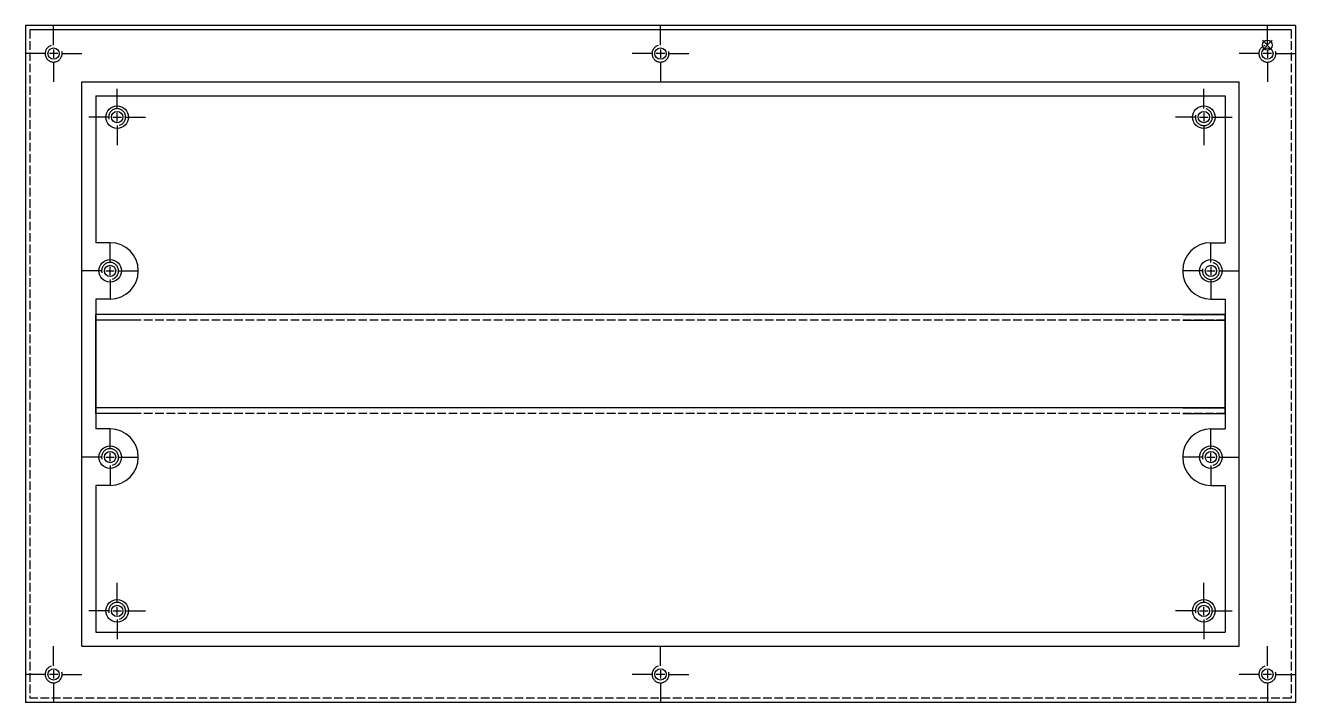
# Model space of a CAD drawing. Extents: x -745 to -295, y 107 to 347.
import ezdxf

# ---------------------------------------------------------------- set-up
doc = ezdxf.new("R2010")
doc.units = 0
doc.header["$MEASUREMENT"] = 0
for name, pattern in [('CENTER', [22, 20, -1, 0, -1]), ('DASHED', [4, 3, -1]), ('THIN', [200000, 200000, 0])]:
    doc.linetypes.add(name, pattern=pattern)
doc.layers.get('0').update_dxf_attribs({"linetype": 'CONTINUOUS'})
doc.layers.add('$PARTREF_BOM', color=7, linetype='CONTINUOUS')
doc.styles.get("Standard").update_dxf_attribs({"font": 'txt.shx', "bigfont": 'chineset.shx'})

# ---------------------------------------------------------------- blocks, each defined once
blk = doc.blocks.new('PARTREF')
at = {"layer": '$PARTREF_BOM', "color": 2}
for p, q in [((-1.75, -1.75), (1.75, 1.75)), ((-1.75, 1.75), (1.75, -1.75))]:
    blk.add_line(p, q, dxfattribs=at)
blk.add_circle((0, 0), 1.75, dxfattribs=at)
at = {"layer": '$PARTREF_BOM', "color": 2, "flags": 1}
for tag, p in [('TAG5', (-16.09, -4.95)), ('TAG10', (-5.65, -5)), ('TAG15', (5.59, -4.74)), ('TAG4', (-16.09, -8.95)), ('TAG9', (-5.65, -9)), ('TAG14', (5.59, -8.74)), ('TAG3', (-16.09, -12.95)), ('TAG8', (-5.65, -13)), ('TAG13', (5.59, -12.74)), ('TAG2', (-16.09, -16.95)), ('TAG7', (-5.65, -17)), ('TAG12', (5.59, -16.74)), ('TAG1', (-16.09, -20.95)), ('TAG6', (-5.65, -21)), ('TAG11', (5.59, -20.74))]:
    blk.add_attdef(tag, p, '', height=2.5, dxfattribs=at)

msp = doc.modelspace()

# ---------------------------------------------------------------- linework, layer by layer
at = {"color": 7, "linetype": 'CONTINUOUS'}
for p, q in [((-294.95, 347.08), (-744.95, 347.08)), ((-744.95, 347.08), (-744.95, 107.08)), ((-294.95, 347.08), (-294.95, 107.08)), ((-296.55, 345.48), (-743.35, 345.48)), ((-724.95, 327.08), (-314.95, 327.08)), ((-724.95, 127.08), (-724.95, 327.08)), ((-314.95, 127.08), (-314.95, 327.08)), ((-719.95, 322.08), (-719.95, 270.08)), ((-719.95, 322.08), (-319.95, 322.08)), ((-319.95, 322.08), (-319.95, 270.08)), ((-714.95, 270.08), (-719.95, 270.08)), ((-324.95, 270.08), (-319.95, 270.08)), ((-714.95, 250.08), (-719.95, 250.08)), ((-719.95, 250.08), (-719.95, 204.08)), ((-324.95, 250.08), (-319.95, 250.08)), ((-319.95, 250.08), (-319.95, 204.08)), ((-704.95, 244.58), (-719.95, 244.58)), ((-719.95, 209.58), (-719.95, 244.58)), ((-719.95, 209.58), (-719.95, 244.58)), ((-319.95, 244.58), (-719.95, 244.58)), ((-334.95, 244.58), (-319.95, 244.58)), ((-319.95, 209.58), (-319.95, 244.58)), ((-319.95, 209.58), (-319.95, 244.58)), ((-704.95, 242.58), (-719.95, 242.58)), ((-334.95, 242.58), (-319.95, 242.58)), ((-704.95, 211.58), (-719.95, 211.58)), ((-319.95, 211.58), (-719.95, 211.58)), ((-334.95, 211.58), (-319.95, 211.58)), ((-704.95, 209.58), (-719.95, 209.58)), ((-334.95, 209.58), (-319.95, 209.58)), ((-714.95, 204.08), (-719.95, 204.08)), ((-324.95, 204.08), (-319.95, 204.08)), ((-714.95, 184.08), (-719.95, 184.08)), ((-719.95, 184.08), (-719.95, 132.08)), ((-324.95, 184.08), (-319.95, 184.08)), ((-319.95, 184.08), (-319.95, 132.08)), ((-719.95, 132.08), (-319.95, 132.08)), ((-724.95, 127.08), (-314.95, 127.08)), ((-294.95, 107.08), (-744.95, 107.08))]:
    msp.add_line(p, q, dxfattribs=at)
at = {"color": 1, "linetype": 'CENTER'}
for p, q in [((-734.95, 340.08), (-734.95, 347.08)), ((-519.95, 340.08), (-519.95, 347.08)), ((-304.95, 340.08), (-304.95, 347.08)), ((-734.95, 338.58), (-734.95, 335.58)), ((-519.95, 338.58), (-519.95, 335.58)), ((-304.95, 338.58), (-304.95, 335.58)), ((-737.95, 337.08), (-744.95, 337.08)), ((-733.45, 337.08), (-736.45, 337.08)), ((-734.95, 334.08), (-734.95, 327.08)), ((-731.95, 337.08), (-724.95, 337.08)), ((-522.95, 337.08), (-529.95, 337.08)), ((-518.45, 337.08), (-521.45, 337.08)), ((-519.95, 334.08), (-519.95, 327.08)), ((-516.95, 337.08), (-509.95, 337.08)), ((-307.95, 337.08), (-314.95, 337.08)), ((-303.45, 337.08), (-306.45, 337.08)), ((-304.95, 334.08), (-304.95, 327.08)), ((-301.95, 337.08), (-294.95, 337.08)), ((-712.45, 317.58), (-712.45, 324.58)), ((-327.45, 317.58), (-327.45, 324.58)), ((-712.45, 313.08), (-712.45, 316.08)), ((-327.45, 316.08), (-327.45, 313.08)), ((-715.45, 314.58), (-722.45, 314.58)), ((-713.95, 314.58), (-710.95, 314.58)), ((-712.45, 311.58), (-712.45, 304.58)), ((-709.45, 314.58), (-702.45, 314.58)), ((-330.45, 314.58), (-337.45, 314.58)), ((-328.95, 314.58), (-325.95, 314.58)), ((-327.45, 311.58), (-327.45, 304.58)), ((-324.45, 314.58), (-317.45, 314.58)), ((-714.95, 263.08), (-714.95, 270.08)), ((-324.95, 263.08), (-324.95, 270.08)), ((-714.95, 258.58), (-714.95, 261.58)), ((-324.95, 261.58), (-324.95, 258.58)), ((-717.95, 260.08), (-724.95, 260.08)), ((-716.45, 260.08), (-713.45, 260.08)), ((-714.95, 257.08), (-714.95, 250.08)), ((-711.95, 260.08), (-704.95, 260.08)), ((-327.95, 260.08), (-334.95, 260.08)), ((-326.45, 260.08), (-323.45, 260.08)), ((-324.95, 257.08), (-324.95, 250.08)), ((-321.95, 260.08), (-314.95, 260.08)), ((-714.95, 197.08), (-714.95, 204.08)), ((-324.95, 197.08), (-324.95, 204.08)), ((-717.95, 194.08), (-724.95, 194.08)), ((-716.45, 194.08), (-713.45, 194.08)), ((-714.95, 192.58), (-714.95, 195.58)), ((-711.95, 194.08), (-704.95, 194.08)), ((-327.95, 194.08), (-334.95, 194.08)), ((-326.45, 194.08), (-323.45, 194.08)), ((-324.95, 192.58), (-324.95, 195.58)), ((-321.95, 194.08), (-314.95, 194.08)), ((-714.95, 191.08), (-714.95, 184.08)), ((-324.95, 191.08), (-324.95, 184.08)), ((-712.45, 142.58), (-712.45, 149.58)), ((-327.45, 142.58), (-327.45, 149.58)), ((-715.45, 139.58), (-722.45, 139.58)), ((-713.95, 139.58), (-710.95, 139.58)), ((-712.45, 138.08), (-712.45, 141.08)), ((-709.45, 139.58), (-702.45, 139.58)), ((-330.45, 139.58), (-337.45, 139.58)), ((-328.95, 139.58), (-325.95, 139.58)), ((-327.45, 138.08), (-327.45, 141.08)), ((-324.45, 139.58), (-317.45, 139.58)), ((-712.45, 136.58), (-712.45, 129.58)), ((-327.45, 136.58), (-327.45, 129.58)), ((-734.95, 120.08), (-734.95, 127.08)), ((-519.95, 120.08), (-519.95, 127.08)), ((-304.95, 120.08), (-304.95, 127.08)), ((-737.95, 117.08), (-744.95, 117.08)), ((-733.45, 117.08), (-736.45, 117.08)), ((-734.95, 118.58), (-734.95, 115.58)), ((-731.95, 117.08), (-724.95, 117.08)), ((-522.95, 117.08), (-529.95, 117.08)), ((-518.45, 117.08), (-521.45, 117.08)), ((-519.95, 118.58), (-519.95, 115.58)), ((-516.95, 117.08), (-509.95, 117.08)), ((-307.95, 117.08), (-314.95, 117.08)), ((-303.45, 117.08), (-306.45, 117.08)), ((-304.95, 118.58), (-304.95, 115.58)), ((-301.95, 117.08), (-294.95, 117.08)), ((-734.95, 114.08), (-734.95, 107.08)), ((-519.95, 114.08), (-519.95, 107.08)), ((-304.95, 114.08), (-304.95, 107.08))]:
    msp.add_line(p, q, dxfattribs=at)
at = {"color": 3, "linetype": 'DASHED'}
for p, q in [((-743.35, 345.48), (-743.35, 108.68)), ((-296.55, 345.48), (-296.55, 108.68)), ((-319.95, 242.58), (-719.95, 242.58)), ((-319.95, 209.58), (-719.95, 209.58)), ((-296.55, 108.68), (-743.35, 108.68))]:
    msp.add_line(p, q, dxfattribs=at)
at = {"color": 7, "linetype": 'CONTINUOUS'}
for centre, radius in [((-734.95, 337.08), 2), ((-519.95, 337.08), 2), ((-304.95, 337.08), 2), ((-712.45, 314.58), 4), ((-712.45, 314.58), 2), ((-327.45, 314.58), 4), ((-327.45, 314.58), 2), ((-714.95, 260.08), 4), ((-714.95, 260.08), 2), ((-324.95, 260.08), 4), ((-324.95, 260.08), 2), ((-714.95, 194.08), 4), ((-324.95, 194.08), 4), ((-714.95, 194.08), 2), ((-324.95, 194.08), 2), ((-712.45, 139.58), 4), ((-712.45, 139.58), 2), ((-327.45, 139.58), 4), ((-327.45, 139.58), 2), ((-734.95, 117.08), 2), ((-519.95, 117.08), 2), ((-304.95, 117.08), 2)]:
    msp.add_circle(centre, radius, dxfattribs=at)
at = {"color": 4, "linetype": 'THIN'}
for centre, start, end in [((-734.95, 337.08), 106.3084, 14.3088), ((-519.95, 337.08), 106.3084, 14.3088), ((-304.95, 337.08), 106.3084, 14.3088), ((-712.45, 314.58), 286.3084, 194.3088), ((-327.45, 314.58), 165.6912, 73.6916), ((-714.95, 260.08), 286.3084, 194.3088), ((-324.95, 260.08), 165.6912, 73.6916), ((-714.95, 194.08), 286.3084, 194.3088), ((-324.95, 194.08), 286.3084, 194.3088), ((-712.45, 139.58), 286.3084, 194.3088), ((-327.45, 139.58), 286.3084, 194.3088), ((-734.95, 117.08), 106.3084, 14.3088), ((-519.95, 117.08), 106.3084, 14.3088), ((-304.95, 117.08), 106.3084, 14.3088)]:
    msp.add_arc(centre, 3, start, end, dxfattribs=at)
at = {"color": 7, "linetype": 'CONTINUOUS'}
for centre, start, end in [((-714.95, 260.08), 270, 90), ((-324.95, 260.08), 90, 270), ((-714.95, 194.08), 270, 90), ((-324.95, 194.08), 90, 270)]:
    msp.add_arc(centre, 10, start, end, dxfattribs=at)

# ---------------------------------------------------------------- block references
at = {"color": 7}
msp.add_blockref('PARTREF', (-304.95, 340.08), dxfattribs=at)

doc.saveas('drawing.dxf')
